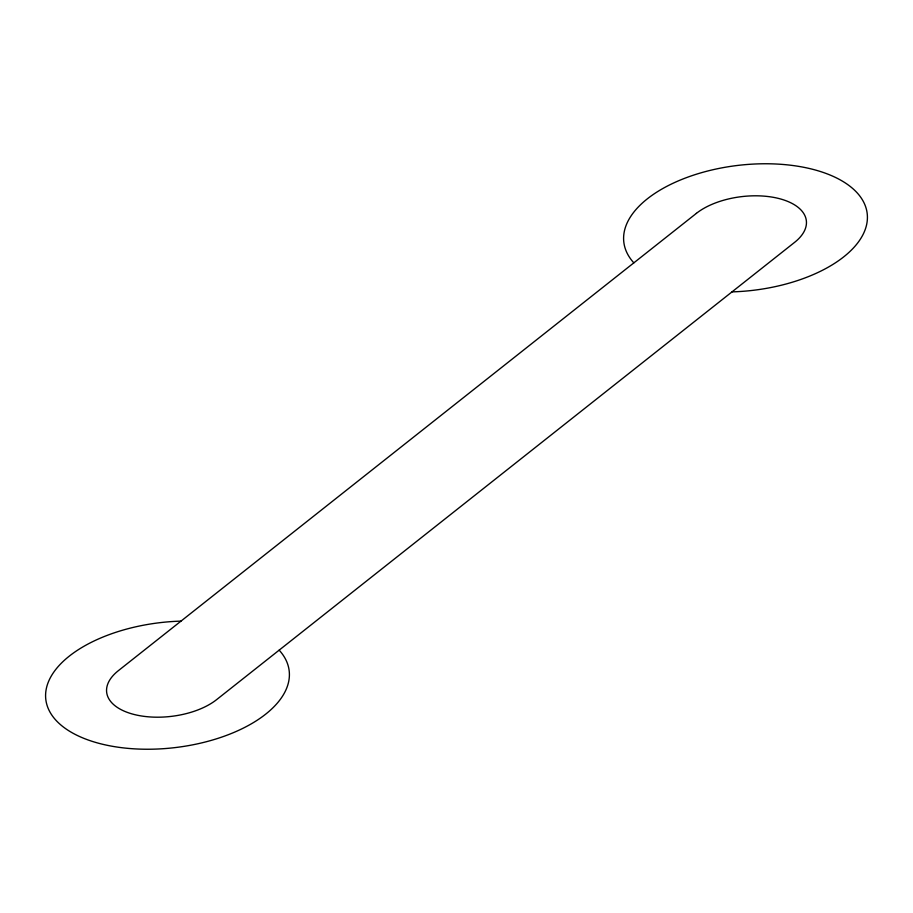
<?xml version="1.0" encoding="UTF-8"?>
<svg xmlns="http://www.w3.org/2000/svg" width="913" height="913" viewBox="0 0 913 913"><rect width="100%" height="100%" fill="white"/><g stroke="black" fill="none" stroke-linecap="round" stroke-linejoin="round"><path stroke-width="1.37" d="M279.161 650.147A122.525 62.917 -6.7 0 1 196.272 744.106A122.525 62.917 -6.7 0 1 45.833 699.655A122.525 62.917 -6.7 0 1 180.968 621.125M633.839 262.853A122.525 62.917 -6.7 0 1 716.728 168.894A122.525 62.917 -6.7 0 1 867.167 213.345A122.525 62.917 -6.7 0 1 732.032 291.875M696.414 213.345L118.405 670.633A61.262 31.464 -6.7 0 0 131.369 713.726A61.262 31.464 -6.7 0 0 216.586 699.655L794.595 242.367A61.262 31.464 -6.7 0 0 781.631 199.274A61.262 31.464 -6.7 0 0 696.414 213.345"/></g></svg>
